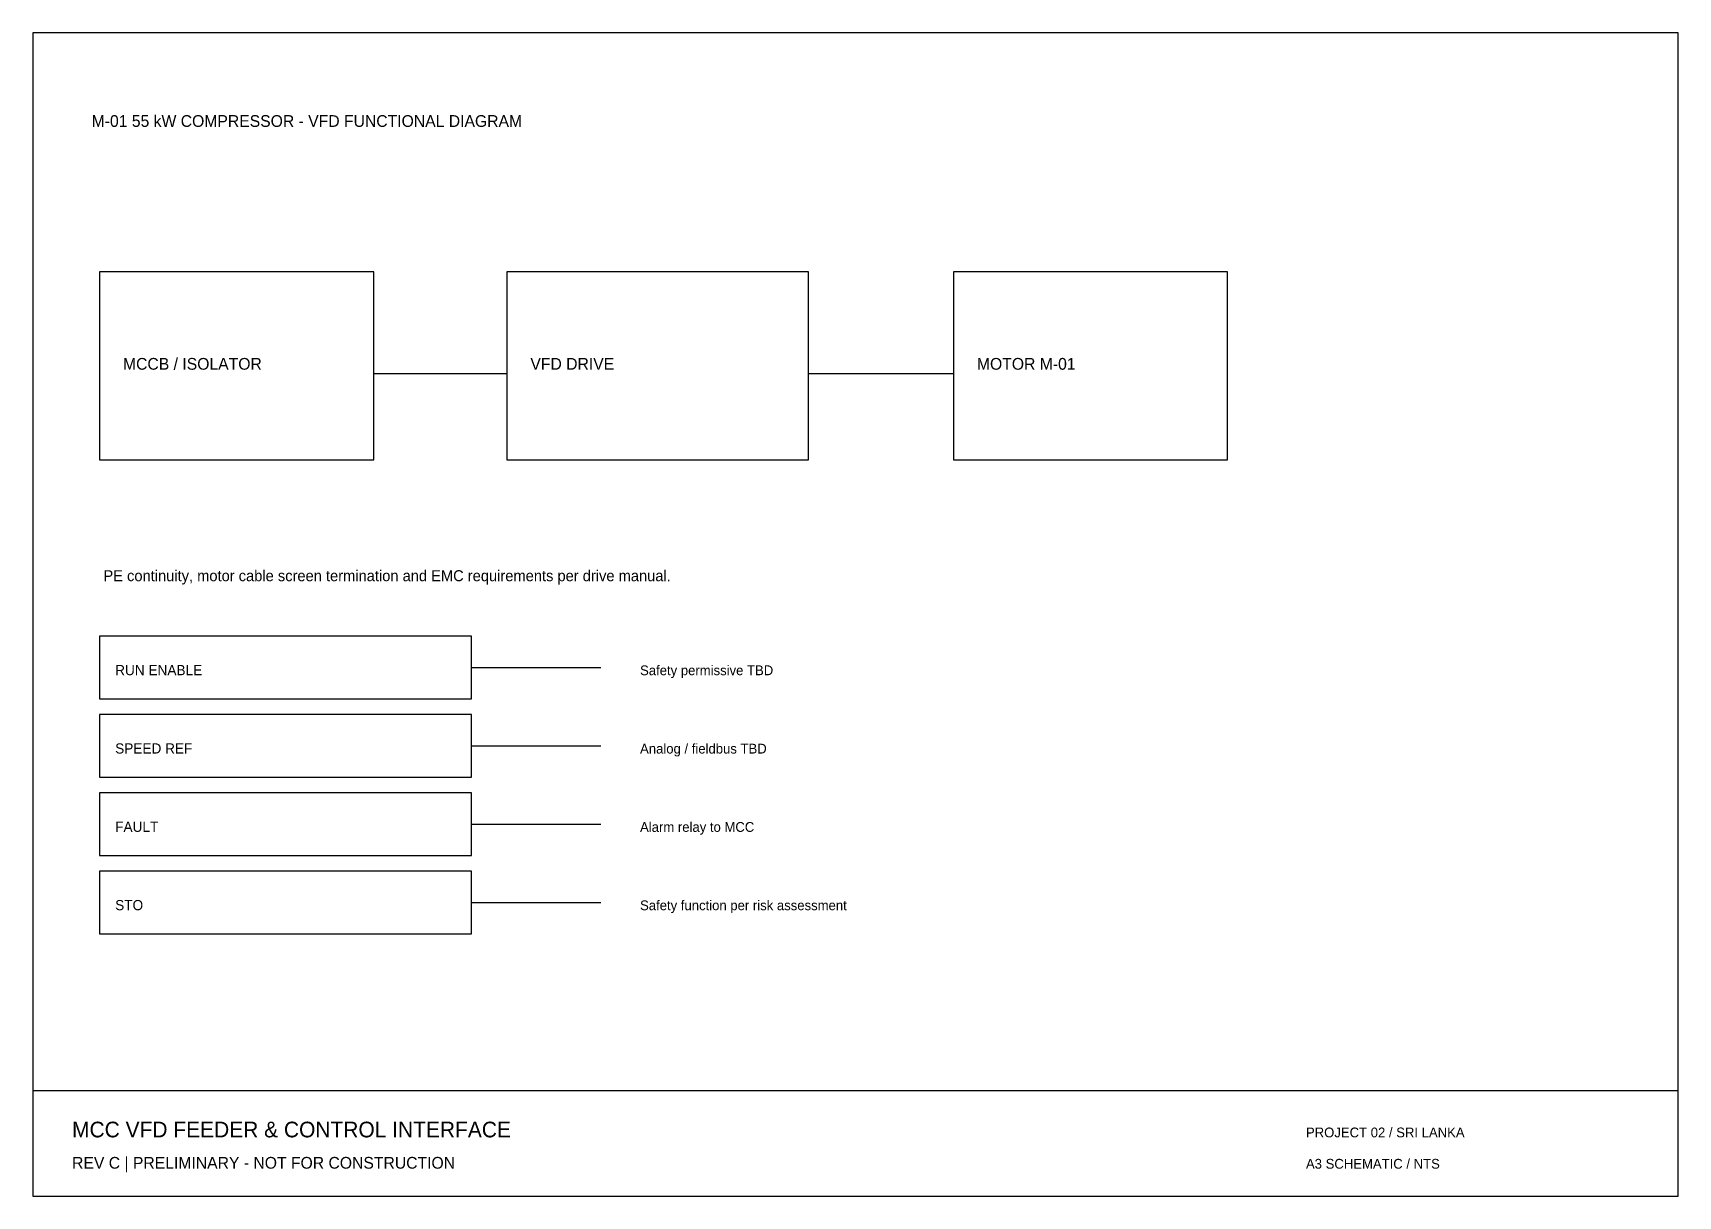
# Model space of a CAD drawing. Header units: metres. Extents: x 0 to 420, y 0 to 297.
import ezdxf

# ---------------------------------------------------------------- set-up
doc = ezdxf.new("R2010")
doc.units = ezdxf.units.M
for name, color, linetype in [('CONTROL', 5, 'Continuous'), ('EQUIPMENT', 3, 'Continuous'), ('FRAME', 7, 'Continuous'), ('POWER', 1, 'Continuous'), ('SAFETY', 2, 'Continuous'), ('TEXT', 7, 'Continuous')]:
    doc.layers.add(name, color=color, linetype=linetype)

msp = doc.modelspace()

# ---------------------------------------------------------------- linework, layer by layer
at = {"layer": 'CONTROL'}
for p, q in [((112, 143), (17, 143)), ((17, 143), (17, 127)), ((112, 127), (112, 143)), ((112, 135), (145, 135)), ((17, 127), (112, 127)), ((112, 123), (17, 123)), ((17, 123), (17, 107)), ((112, 107), (112, 123)), ((112, 115), (145, 115)), ((17, 107), (112, 107)), ((112, 103), (17, 103)), ((17, 103), (17, 87)), ((112, 87), (112, 103)), ((112, 95), (145, 95)), ((17, 87), (112, 87)), ((112, 83), (17, 83)), ((17, 83), (17, 67)), ((112, 67), (112, 83)), ((112, 75), (145, 75)), ((17, 67), (112, 67))]:
    msp.add_line(p, q, dxfattribs=at)
at = {"layer": 'EQUIPMENT'}
for p, q in [((87, 236), (17, 236)), ((17, 236), (17, 188)), ((87, 188), (87, 236)), ((198, 236), (121, 236)), ((121, 236), (121, 188)), ((198, 188), (198, 236)), ((305, 236), (235, 236)), ((235, 236), (235, 188)), ((305, 188), (305, 236)), ((17, 188), (87, 188)), ((121, 188), (198, 188)), ((235, 188), (305, 188))]:
    msp.add_line(p, q, dxfattribs=at)
at = {"layer": 'FRAME'}
for p, q in [((420, 297), (0, 297)), ((0, 297), (0, 0)), ((420, 0), (420, 297)), ((0, 27), (420, 27)), ((0, 0), (420, 0))]:
    msp.add_line(p, q, dxfattribs=at)
at = {"layer": 'POWER'}
for p, q in [((87, 210), (121, 210)), ((198, 210), (235, 210))]:
    msp.add_line(p, q, dxfattribs=at)

# ---------------------------------------------------------------- texts
at = {"layer": 'SAFETY'}
msp.add_text('REV C | PRELIMINARY - NOT FOR CONSTRUCTION', height=3, dxfattribs=at).set_placement((10, 7))
at = {"layer": 'TEXT'}
for s, height, p in [('M-01 55 kW COMPRESSOR - VFD FUNCTIONAL DIAGRAM', 3, (15, 273)), ('MCCB / ISOLATOR', 3, (23, 211)), ('VFD DRIVE', 3, (127, 211)), ('MOTOR M-01', 3, (241, 211)), ('PE continuity, motor cable screen termination and EMC requirements per drive manual.', 2.8, (18, 157)), ('RUN ENABLE', 2.6, (21, 133)), ('Safety permissive TBD', 2.5, (155, 133)), ('SPEED REF', 2.6, (21, 113)), ('Analog / fieldbus TBD', 2.5, (155, 113)), ('FAULT', 2.6, (21, 93)), ('Alarm relay to MCC', 2.5, (155, 93)), ('STO', 2.6, (21, 73)), ('Safety function per risk assessment', 2.5, (155, 73)), ('MCC VFD FEEDER & CONTROL INTERFACE', 4, (10, 15)), ('PROJECT 02 / SRI LANKA', 2.5, (325, 15)), ('A3 SCHEMATIC / NTS', 2.5, (325, 7))]:
    msp.add_text(s, height=height, dxfattribs=at).set_placement(p)

doc.saveas('drawing.dxf')
